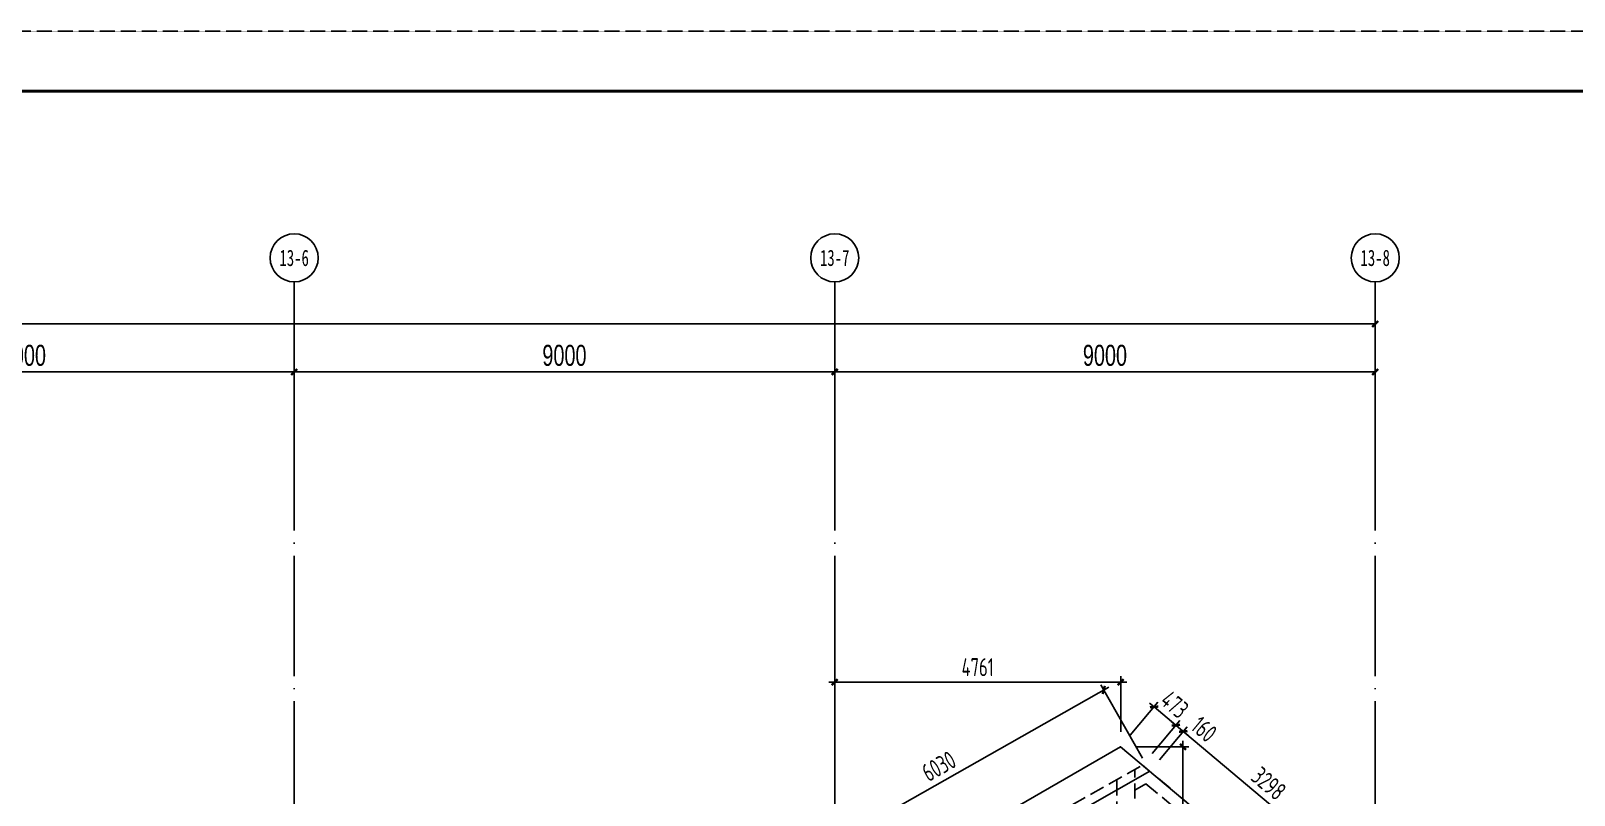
# Model space of a CAD drawing. Extents: x -67167 to 417929, y -86205 to 407116.
# Drawn here: x 119258 to 144954, y 278714 to 291437 of the extents above; entities that cross this region are included whole.
import ezdxf
from ezdxf.enums import TextEntityAlignment as Align

# ---------------------------------------------------------------- set-up
doc = ezdxf.new("R2010")
doc.units = 0
doc.header["$LTSCALE"] = 1000
doc.linetypes.add('DASH', pattern=[0.35, 0.25, -0.1])
doc.linetypes.add('X-104 13#平面$0$DOTE', pattern=[2.42, 2, -0.2, 0.02, -0.2])
doc.layers.get('Defpoints').update_dxf_attribs({"color": 165})
for name, color, linetype in [('AXIS_TEXT', 7, 'Continuous'), ('DIM', 3, 'Continuous'), ('s-beam', 4, 'DASH'), ('X-104 13#平面$0$01-标注_轴线坐标', 132, 'Continuous'), ('X-104 13#平面$0$02-TEXT_轴号', 7, 'Continuous'), ('X-104 13#平面$0$A-TECH_结构', 21, 'Continuous'), ('X-104 13#平面$0$A_AXIS-轴线', 36, 'X-104 13#平面$0$DOTE')]:
    doc.layers.add(name, color=color, linetype=linetype)
doc.styles.add('COMPLEX', font='COMPLEX')
doc.styles.add('TSSD_Dimension', font='Tssdeng.shx', dxfattribs={"width": 0.7, "bigfont": 'hztxt.shx'})
doc.styles.add('X-104 13#平面$0$_TCH_AXIS', font='STXIHEI.TTF', dxfattribs={"width": 0.75})
doc.styles.add('X-104 13#平面$0$_TCH_DIM_T3', font='', dxfattribs={"width": 0.705882})
doc.styles.get('X-104 13#平面$0$_TCH_DIM_T3').set_extended_font_data('FZXiHei I-Z08S')
doc.dimstyles.new('TSSD_100_100', dxfattribs={"dimtxt": 300, "dimasz": 100, "dimexe": 100, "dimexo": 250, "dimgap": 100, "dimtad": 1, "dimdec": 0, "dimzin": 0, "dimdsep": 46, "dimtxsty": 'TSSD_Dimension', "dimblk": 'ARCHTICK', "dimblk1": 'ARCHTICK', "dimblk2": 'ARCHTICK', "dimcen": 0, "dimdle": 100, "dimclrt": 7, "dimadec": 0, "dimazin": 0, "dimtfac": 1, "dimtdec": 0, "dimtix": 1, "dimtmove": 2, "dimatfit": 3, "dimfxl": 1, "dimtolj": 1, "dimtzin": 0, "dimarcsym": 0})
doc.dimstyles.new('X-104 13#平面$0$_TCH_ARCH&&100', dxfattribs={"dimtxt": 350, "dimasz": 100, "dimexe": 250, "dimexo": 300, "dimgap": 100, "dimtad": 1, "dimdec": 0, "dimzin": 0, "dimdsep": 46, "dimtxsty": 'X-104 13#平面$0$_TCH_DIM_T3', "dimblk": 'X-104 13#平面$0$_ArchTick', "dimcen": 0.09, "dimclrt": 7, "dimazin": 2, "dimtfac": 1, "dimtdec": 0, "dimtix": 1, "dimtmove": 2, "dimatfit": 3, "dimfxl": 1, "dimtolj": 1, "dimtzin": 0, "dimarcsym": 0})

# ---------------------------------------------------------------- blocks, each defined once
blk = doc.blocks.new('_AXISO')
blk.add_circle((0, 0), 0.5)
at = {"layer": 'AXIS_TEXT', "style": 'COMPLEX', "width": 1.041667}
blk.add_attdef('A', text='', height=0.56, dxfattribs=at).set_placement((-0.25, -0.28), (0.25, -0.28), align=Align.FIT)
blk = doc.blocks.new('X-104 13#平面$0$_ArchTick')
at = {"color": 0, "linetype": 'ByBlock', "const_width": 0.4}
blk.add_lwpolyline([(-0.5, -0.5), (0.5, 0.5)], dxfattribs=at)
blk = doc.blocks.new('*D475')
at = {"layer": 'Defpoints', "color": 0, "transparency": 16777216}
for p in [(57500, 29920), (-200, 26620), (57500, 26620)]:
    blk.add_point(p, dxfattribs=at)
at = {"layer": 'X-104 13#平面$0$01-标注_轴线坐标', "color": 0, "lineweight": -2, "transparency": 16777216}
for p, q in [((-200, 26920), (-200, 30170)), ((57500, 26920), (57500, 30170)), ((-200, 29920), (57500, 29920))]:
    blk.add_line(p, q, dxfattribs=at)
at = {"layer": 'X-104 13#平面$0$01-标注_轴线坐标', "color": 0, "lineweight": -2, "transparency": 16777216, "xscale": 100, "yscale": 100, "zscale": 100, "rotation": 180}
blk.add_blockref('X-104 13#平面$0$_ArchTick', (-200, 29920), dxfattribs=at)
at = {"layer": 'X-104 13#平面$0$01-标注_轴线坐标', "color": 0, "lineweight": -2, "transparency": 16777216, "xscale": 100, "yscale": 100, "zscale": 100}
blk.add_blockref('X-104 13#平面$0$_ArchTick', (57500, 29920), dxfattribs=at)
at = {"layer": 'X-104 13#平面$0$01-标注_轴线坐标', "color": 7, "transparency": 16777216, "insert": (28650, 30195), "char_height": 350, "attachment_point": 5, "style": 'X-104 13#平面$0$_TCH_DIM_T3'}
blk.add_mtext('\\A1;57700', dxfattribs=at)
blk = doc.blocks.new('*D480')
at = {"layer": 'Defpoints', "color": 0, "transparency": 16777216}
for p in [(39500, 29120), (30500, 26620), (39500, 26620)]:
    blk.add_point(p, dxfattribs=at)
at = {"layer": 'X-104 13#平面$0$01-标注_轴线坐标', "color": 0, "lineweight": -2, "transparency": 16777216}
for p, q in [((30500, 26920), (30500, 29370)), ((39500, 26920), (39500, 29370)), ((30500, 29120), (39500, 29120))]:
    blk.add_line(p, q, dxfattribs=at)
at = {"layer": 'X-104 13#平面$0$01-标注_轴线坐标', "color": 0, "lineweight": -2, "transparency": 16777216, "xscale": 100, "yscale": 100, "zscale": 100, "rotation": 180}
blk.add_blockref('X-104 13#平面$0$_ArchTick', (30500, 29120), dxfattribs=at)
at = {"layer": 'X-104 13#平面$0$01-标注_轴线坐标', "color": 0, "lineweight": -2, "transparency": 16777216, "xscale": 100, "yscale": 100, "zscale": 100}
blk.add_blockref('X-104 13#平面$0$_ArchTick', (39500, 29120), dxfattribs=at)
at = {"layer": 'X-104 13#平面$0$01-标注_轴线坐标', "color": 7, "transparency": 16777216, "insert": (35000, 29395), "char_height": 350, "attachment_point": 5, "style": 'X-104 13#平面$0$_TCH_DIM_T3'}
blk.add_mtext('\\A1;9000', dxfattribs=at)
blk = doc.blocks.new('*D481')
at = {"layer": 'Defpoints', "color": 0, "transparency": 16777216}
for p in [(48500, 29120), (39500, 26620), (48500, 26620)]:
    blk.add_point(p, dxfattribs=at)
at = {"layer": 'X-104 13#平面$0$01-标注_轴线坐标', "color": 0, "lineweight": -2, "transparency": 16777216}
for p, q in [((39500, 26920), (39500, 29370)), ((48500, 26920), (48500, 29370)), ((39500, 29120), (48500, 29120))]:
    blk.add_line(p, q, dxfattribs=at)
at = {"layer": 'X-104 13#平面$0$01-标注_轴线坐标', "color": 0, "lineweight": -2, "transparency": 16777216, "xscale": 100, "yscale": 100, "zscale": 100, "rotation": 180}
blk.add_blockref('X-104 13#平面$0$_ArchTick', (39500, 29120), dxfattribs=at)
at = {"layer": 'X-104 13#平面$0$01-标注_轴线坐标', "color": 0, "lineweight": -2, "transparency": 16777216, "xscale": 100, "yscale": 100, "zscale": 100}
blk.add_blockref('X-104 13#平面$0$_ArchTick', (48500, 29120), dxfattribs=at)
at = {"layer": 'X-104 13#平面$0$01-标注_轴线坐标', "color": 7, "transparency": 16777216, "insert": (44000, 29395), "char_height": 350, "attachment_point": 5, "style": 'X-104 13#平面$0$_TCH_DIM_T3'}
blk.add_mtext('\\A1;9000', dxfattribs=at)
blk = doc.blocks.new('*D482')
at = {"layer": 'Defpoints', "color": 0, "transparency": 16777216}
for p in [(57500, 29120), (48500, 26620), (57500, 26620)]:
    blk.add_point(p, dxfattribs=at)
at = {"layer": 'X-104 13#平面$0$01-标注_轴线坐标', "color": 0, "lineweight": -2, "transparency": 16777216}
for p, q in [((48500, 26920), (48500, 29370)), ((57500, 26920), (57500, 29370)), ((48500, 29120), (57500, 29120))]:
    blk.add_line(p, q, dxfattribs=at)
at = {"layer": 'X-104 13#平面$0$01-标注_轴线坐标', "color": 0, "lineweight": -2, "transparency": 16777216, "xscale": 100, "yscale": 100, "zscale": 100, "rotation": 180}
blk.add_blockref('X-104 13#平面$0$_ArchTick', (48500, 29120), dxfattribs=at)
at = {"layer": 'X-104 13#平面$0$01-标注_轴线坐标', "color": 0, "lineweight": -2, "transparency": 16777216, "xscale": 100, "yscale": 100, "zscale": 100}
blk.add_blockref('X-104 13#平面$0$_ArchTick', (57500, 29120), dxfattribs=at)
at = {"layer": 'X-104 13#平面$0$01-标注_轴线坐标', "color": 7, "transparency": 16777216, "insert": (53000, 29395), "char_height": 350, "attachment_point": 5, "style": 'X-104 13#平面$0$_TCH_DIM_T3'}
blk.add_mtext('\\A1;9000', dxfattribs=at)
blk = doc.blocks.new('图框-A1')
for points, const_width in [([(0, 0), (841, 0), (841, 594), (0, 594)], 0.05), ([(766, 584), (25, 584), (25, 10), (766, 10)], 0.5)]:
    blk.add_lwpolyline(points, close=True, dxfattribs=dict(const_width=const_width))
blk = doc.blocks.new('_ArchTick')
at = {"color": 0, "linetype": 'ByBlock', "const_width": 0.4}
blk.add_lwpolyline([(-0.5, -0.5), (0.5, 0.5)], dxfattribs=at)
blk = doc.blocks.new('*D316')
at = {"layer": 'Defpoints', "color": 0, "transparency": 16777216}
for p in [(132642, 280594), (132642, 279508), (137404, 279518)]:
    blk.add_point(p, dxfattribs=at)
at = {"layer": 'DIM', "color": 0, "lineweight": -2, "transparency": 16777216}
for p, q in [((132642, 279758), (132642, 280694)), ((137404, 279768), (137404, 280694)), ((137504, 280594), (132542, 280594))]:
    blk.add_line(p, q, dxfattribs=at)
at = {"layer": 'DIM', "color": 0, "lineweight": -2, "transparency": 16777216, "xscale": 100, "yscale": 100, "zscale": 100, "rotation": 180}
blk.add_blockref('_ArchTick', (132642, 280594), dxfattribs=at)
at = {"layer": 'DIM', "color": 0, "lineweight": -2, "transparency": 16777216, "xscale": 100, "yscale": 100, "zscale": 100}
blk.add_blockref('_ArchTick', (137404, 280594), dxfattribs=at)
at = {"layer": 'DIM', "color": 7, "transparency": 16777216, "insert": (135023, 280844), "char_height": 300, "attachment_point": 5, "style": 'TSSD_Dimension'}
blk.add_mtext('\\A1;4761', dxfattribs=at)
blk = doc.blocks.new('*D317')
at = {"layer": 'Defpoints', "color": 0, "transparency": 16777216}
for p in [(137404, 279518), (137415, 274638), (138440, 274638)]:
    blk.add_point(p, dxfattribs=at)
at = {"layer": 'DIM', "color": 0, "lineweight": -2, "transparency": 16777216}
for p, q in [((138440, 279618), (138440, 274538)), ((137654, 279518), (138540, 279518)), ((137665, 274638), (138540, 274638))]:
    blk.add_line(p, q, dxfattribs=at)
at = {"layer": 'DIM', "color": 0, "lineweight": -2, "transparency": 16777216, "xscale": 100, "yscale": 100, "zscale": 100}
for p, rotation in [((138440, 279518), 90), ((138440, 274638), 270)]:
    blk.add_blockref('_ArchTick', p, dxfattribs=dict(at, rotation=rotation))
at = {"layer": 'DIM', "color": 7, "transparency": 16777216, "insert": (138190, 277078), "char_height": 300, "attachment_point": 5, "rotation": 90, "style": 'TSSD_Dimension'}
blk.add_mtext('\\A1;4880', dxfattribs=at)
blk = doc.blocks.new('*D381')
at = {"layer": 'Defpoints', "color": 0, "transparency": 16777216}
for p in [(138446, 279775), (137889, 279111), (140415, 276991)]:
    blk.add_point(p, dxfattribs=at)
at = {"layer": 'DIM', "color": 0, "lineweight": -2, "transparency": 16777216}
for p, q in [((138049, 279302), (138510, 279852)), ((141049, 277591), (138369, 279839)), ((140576, 277183), (141036, 277732))]:
    blk.add_line(p, q, dxfattribs=at)
at = {"layer": 'DIM', "color": 0, "lineweight": -2, "transparency": 16777216, "xscale": 100, "yscale": 100, "zscale": 100}
for p, rotation in [((138446, 279775), 140.0014038174735), ((140972, 277656), 320.0014038174735)]:
    blk.add_blockref('_ArchTick', p, dxfattribs=dict(at, rotation=rotation))
at = {"layer": 'DIM', "color": 7, "transparency": 16777216, "insert": (139870, 278907), "char_height": 300, "attachment_point": 5, "rotation": 320.0014, "style": 'TSSD_Dimension'}
blk.add_mtext('\\A1;3298', dxfattribs=at)
blk = doc.blocks.new('*D382')
at = {"layer": 'Defpoints', "color": 0, "transparency": 16777216}
for p in [(138323, 279878), (137766, 279214), (137889, 279111)]:
    blk.add_point(p, dxfattribs=at)
at = {"layer": 'DIM', "color": 0, "lineweight": -2, "transparency": 16777216}
for p, q in [((137927, 279405), (138388, 279955)), ((138049, 279302), (138510, 279852)), ((138323, 279878), (138247, 279942)), ((138446, 279775), (138323, 279878)), ((138446, 279775), (138523, 279711))]:
    blk.add_line(p, q, dxfattribs=at)
at = {"layer": 'DIM', "color": 0, "lineweight": -2, "transparency": 16777216, "xscale": 100, "yscale": 100, "zscale": 100}
for p, rotation in [((138323, 279878), 320.0014038174735), ((138446, 279775), 140.0014038174735)]:
    blk.add_blockref('_ArchTick', p, dxfattribs=dict(at, rotation=rotation))
at = {"layer": 'DIM', "color": 7, "transparency": 16777216, "insert": (138792, 279811), "char_height": 300, "attachment_point": 5, "rotation": 320.0014, "style": 'TSSD_Dimension'}
blk.add_mtext('\\A1;160', dxfattribs=at)
blk = doc.blocks.new('*D383')
at = {"layer": 'Defpoints', "color": 0, "transparency": 16777216}
for p in [(137961, 280182), (137404, 279518), (137766, 279214)]:
    blk.add_point(p, dxfattribs=at)
at = {"layer": 'DIM', "color": 0, "lineweight": -2, "transparency": 16777216}
for p, q in [((137564, 279710), (138025, 280259)), ((137961, 280182), (137884, 280247)), ((138323, 279878), (137961, 280182)), ((137927, 279405), (138388, 279955)), ((138323, 279878), (138400, 279814))]:
    blk.add_line(p, q, dxfattribs=at)
at = {"layer": 'DIM', "color": 0, "lineweight": -2, "transparency": 16777216, "xscale": 100, "yscale": 100, "zscale": 100}
for p, rotation in [((137961, 280182), 320.0014038174735), ((138323, 279878), 140.0014038174735)]:
    blk.add_blockref('_ArchTick', p, dxfattribs=dict(at, rotation=rotation))
at = {"layer": 'DIM', "color": 7, "transparency": 16777216, "insert": (138303, 280222), "char_height": 300, "attachment_point": 5, "rotation": 320.0014, "style": 'TSSD_Dimension'}
blk.add_mtext('\\A1;473', dxfattribs=at)
blk = doc.blocks.new('*D384')
at = {"layer": 'Defpoints', "color": 0, "transparency": 16777216}
for p in [(137122, 280464), (137889, 279111), (132642, 276138)]:
    blk.add_point(p, dxfattribs=at)
at = {"layer": 'DIM', "color": 0, "lineweight": -2, "transparency": 16777216}
for p, q in [((131789, 277442), (137209, 280513)), ((137765, 279328), (137073, 280551)), ((132519, 276355), (131826, 277578))]:
    blk.add_line(p, q, dxfattribs=at)
at = {"layer": 'DIM', "color": 0, "lineweight": -2, "transparency": 16777216, "xscale": 100, "yscale": 100, "zscale": 100}
for p, rotation in [((137122, 280464), 29.53878361285034), ((131876, 277491), 209.5387836128504)]:
    blk.add_blockref('_ArchTick', p, dxfattribs=dict(at, rotation=rotation))
at = {"layer": 'DIM', "color": 7, "transparency": 16777216, "insert": (134376, 279195), "char_height": 300, "attachment_point": 5, "rotation": 29.5388, "style": 'TSSD_Dimension'}
blk.add_mtext('\\A1;6030', dxfattribs=at)
blk = doc.blocks.new('X-104 13#平面$0$轴网')
at = {"layer": 'X-104 13#平面$0$01-标注_轴线坐标'}
for p, q in [((39500, 26620.3), (39500, 30620.3)), ((48500, 26620.3), (48500, 30620.3)), ((57500, 26620.3), (57500, 30620.3))]:
    blk.add_line(p, q, dxfattribs=at)
at = {"layer": 'X-104 13#平面$0$A_AXIS-轴线', "linetype": 'X-104 13#平面$0$DOTE'}
for p, q in [((39500, -7401), (39500, 26620.3)), ((48500, -7401), (48500, 26620.3)), ((57500, -7401), (57500, 26620.3)), ((53746.4, 22473), (38100, 13606.7))]:
    blk.add_line(p, q, dxfattribs=at)
at = {"layer": 'X-104 13#平面$0$01-标注_轴线坐标'}
ref = blk.add_blockref('_AXISO', (39500, 31020.3), dxfattribs=dict(at, xscale=799.9999999999999, yscale=799.9999999999999, zscale=799.9999999999999))
ref.add_attrib('A', '13-6', dxfattribs={"layer": 'X-104 13#平面$0$02-TEXT_轴号', "height": 272.14, "style": 'X-104 13#平面$0$_TCH_AXIS', "width": 0.673727}).set_placement((39255.3, 30884.2), (39744.7, 30884.2), align=Align.FIT)
ref = blk.add_blockref('_AXISO', (48500, 31020.3), dxfattribs=dict(at, xscale=799.9999999999999, yscale=799.9999999999999, zscale=799.9999999999999))
ref.add_attrib('A', '13-7', dxfattribs={"layer": 'X-104 13#平面$0$02-TEXT_轴号', "height": 270.2, "rotation": 360, "style": 'X-104 13#平面$0$_TCH_AXIS', "width": 0.680062}).set_placement((48254.7, 30885.2), (48745.3, 30885.2), align=Align.FIT)
ref = blk.add_blockref('_AXISO', (57500, 31020.3), dxfattribs=dict(at, xscale=799.9999999999999, yscale=799.9999999999999, zscale=799.9999999999999))
ref.add_attrib('A', '13-8', dxfattribs={"layer": 'X-104 13#平面$0$02-TEXT_轴号', "height": 271, "rotation": 360, "style": 'X-104 13#平面$0$_TCH_AXIS', "width": 0.677453}).set_placement((57255, 30884.8), (57745, 30884.8), align=Align.FIT)
for p1, p2, distance, picture, middle in [((-200, 26620.3), (57500, 26620.3), 3300, '*D475', (28650, 30195.3)), ((30500, 26620.3), (39500, 26620.3), 2500, '*D480', (35000, 29395.3)), ((39500, 26620.3), (48500, 26620.3), 2500, '*D481', (44000, 29395.3)), ((48500, 26620.3), (57500, 26620.3), 2500, '*D482', (53000, 29395.3))]:
    dim = blk.add_aligned_dim(p1=p1, p2=p2, distance=distance, dimstyle='X-104 13#平面$0$_TCH_ARCH&&100', dxfattribs=at)
    dim.commit()
    dim.dimension.update_dxf_attribs({"geometry": picture, "text_midpoint": middle})

msp = doc.modelspace()

# ---------------------------------------------------------------- linework, layer by layer
at = {"layer": 's-beam'}
for p, q in [((132942.281, 276480.358), (137766.079, 279213.844)), ((137642.282, 275507.367), (137642.281, 279143.692)), ((137766.079, 279213.844), (142042.281, 275625.864)), ((137342.282, 275557.366), (137342.281, 278973.692)), ((137642.282, 278798.873), (137825.652, 278902.783)), ((137825.652, 278902.783), (141642.282, 275700.41))]:
    msp.add_line(p, q, dxfattribs=at)
msp.add_lwpolyline([(73507.759, 291434.23), (157607.759, 291434.231), (157607.76, 232034.231), (73507.76, 232034.23)], close=True, dxfattribs=at)
at = {"layer": 'X-104 13#平面$0$A-TECH_结构'}
msp.add_lwpolyline([(142242.282, 255837.947), (142242.281, 275457.955), (137403.57, 279518.116), (122242.282, 270764.742), (122242.282, 266537.947), (96551.992, 266537.947), (88544.565, 271837.947), (83542.282, 271837.947), (83542.282, 254237.947), (105942.282, 254237.947), (105942.282, 255837.947)], close=True, dxfattribs=at)

# ---------------------------------------------------------------- block references
at = {"xscale": 99.99999999999999, "yscale": 99.99999999999999, "zscale": 99.99999999999999, "rotation": 6.766459210986319e-07}
msp.add_blockref('图框-A1', (73507.76, 232034.23), dxfattribs=at)
at = {"rotation": 6.766459210986319e-07}
msp.add_blockref('X-104 13#平面$0$轴网', (84142.281, 256637.948), dxfattribs=at)

# ---------------------------------------------------------------- dimensions: what is measured, and where the dimension line sits
at = {"layer": 'DIM'}
for base, p1, p2, angle, picture, middle in [((132642.281, 280594.126), (137403.57, 279518.116), (132642.281, 279508.229), 0.0000007, '*D316', (135022.925, 280844.126)), ((137960.807, 280182.239), (137766.079, 279213.844), (137403.518, 279518.054), 320.0014038, '*D383', (138302.78, 280221.649)), ((138446.017, 279775.12), (140414.826, 276991.392), (137888.727, 279110.935), 320.0014038, '*D381', (139869.758, 278906.863)), ((138439.775, 274637.949), (137403.57, 279518.116), (137415.227, 274637.949), 90.0000007, '*D317', (138189.775, 277078.032))]:
    dim = msp.add_linear_dim(base=base, p1=p1, p2=p2, angle=angle, dimstyle='TSSD_100_100', dxfattribs=at)
    dim.commit()
    dim.dimension.update_dxf_attribs({"geometry": picture, "text_midpoint": middle})
dim = msp.add_aligned_dim(p1=(132642.281, 276137.949), p2=(137888.727, 279110.935), distance=1555.147, dimstyle='TSSD_100_100', dxfattribs=at)
dim.commit()
dim.dimension.update_dxf_attribs({"geometry": '*D384', "text_midpoint": (134375.544, 279194.96)})
dim = msp.add_linear_dim(base=(138323.369, 279878.029), p1=(137888.727, 279110.935), p2=(137766.079, 279213.844), angle=320.0014038, dimstyle='TSSD_100_100', dxfattribs=at)
dim.commit()
dim.dimension.update_dxf_attribs({"geometry": '*D382', "text_midpoint": (138792.037, 279811.134), "dimtype": 160})

doc.saveas('drawing.dxf')
